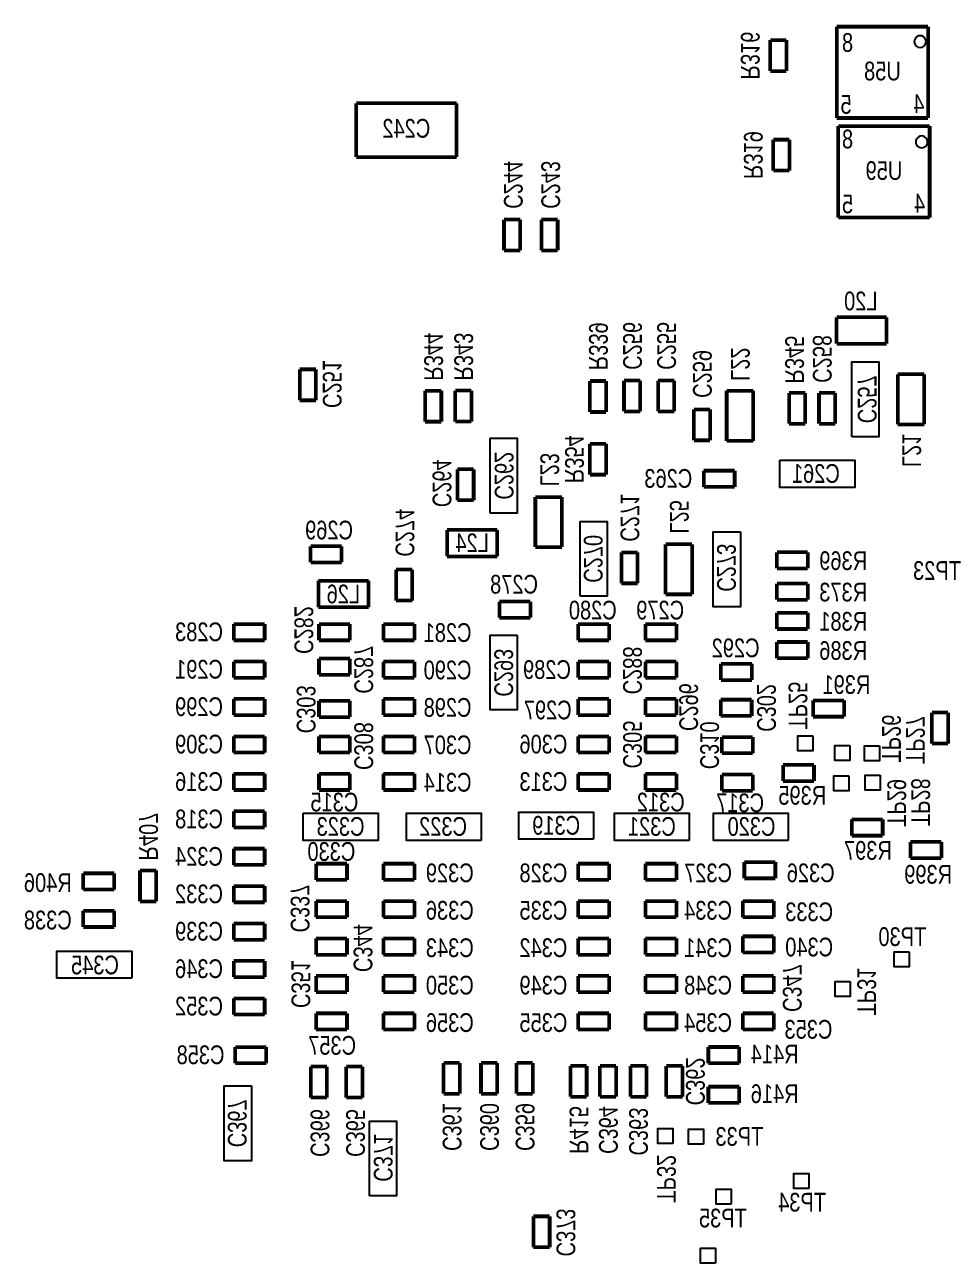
# Model space of a CAD drawing. Extents: x -186 to 234, y -83 to 214.
# Drawn here: x -14.73 to 16.74, y 30.53 to 72.56 of the extents above; entities that cross this region are included whole.
import ezdxf
from ezdxf.enums import TextEntityAlignment as Align

# ---------------------------------------------------------------- set-up
doc = ezdxf.new("R2010")
doc.units = 0
doc.layers.add('PG_ASSEMBLY_BOTTOM', color=12, linetype='CONTINUOUS')
doc.layers.add('RD_ASSEMBLY_BOTTOM', color=142, linetype='CONTINUOUS')

msp = doc.modelspace()

# ---------------------------------------------------------------- linework, layer by layer
at = {"layer": 'PG_ASSEMBLY_BOTTOM', "const_width": 0.127}
for points in [[(12.820193, 69.392292), (12.820193, 72.492108)], [(12.820193, 72.492108), (15.919983, 72.492108)], [(15.919983, 72.492108), (15.919983, 69.392292)], [(10.562107, 70.984593), (10.562107, 72.034705)], [(10.562107, 72.034705), (11.112297, 72.034705)], [(11.112297, 72.034705), (11.112297, 70.984593)], [(11.112297, 70.984593), (10.562107, 70.984593)], [(-3.485413, 69.892697), (-0.081813, 69.892697)], [(-3.485413, 68.063897), (-3.485413, 69.892697)], [(-0.081813, 69.892697), (-0.081813, 68.063897)], [(15.919983, 69.392292), (12.820193, 69.392292)], [(12.870993, 66.015895), (12.870993, 69.115711)], [(12.870993, 69.115711), (15.970783, 69.115711)], [(15.970783, 69.115711), (15.970783, 66.015895)], [(10.663707, 67.608196), (10.663707, 68.658207)], [(10.663707, 68.658207), (11.213897, 68.658207)], [(11.213897, 68.658207), (11.213897, 67.608196)], [(-0.081813, 68.063897), (-3.485413, 68.063897)], [(11.213897, 67.608196), (10.663707, 67.608196)], [(1.530401, 64.897305), (1.530401, 65.94729)], [(1.530401, 65.94729), (2.080285, 65.94729)], [(2.080285, 65.94729), (2.080285, 64.897305)], [(2.800401, 64.897305), (2.800401, 65.94729)], [(2.800401, 65.94729), (3.350285, 65.94729)], [(3.350285, 65.94729), (3.350285, 64.897305)], [(15.970783, 66.015895), (12.870993, 66.015895)], [(2.080285, 64.897305), (1.530401, 64.897305)], [(3.350285, 64.897305), (2.800401, 64.897305)], [(12.811303, 61.731703), (12.811303, 62.631803)], [(12.811303, 62.631803), (14.511604, 62.631803)], [(14.511604, 62.631803), (14.511604, 61.731703)], [(14.511604, 61.731703), (12.811303, 61.731703)], [(-5.401005, 59.81319), (-5.401005, 60.863201)], [(-5.401005, 60.863201), (-4.850892, 60.863201)], [(-4.850892, 60.863201), (-4.850892, 59.81319)], [(4.445, 59.417712), (4.445, 60.467697)], [(4.445, 60.467697), (4.995189, 60.467697)], [(4.995189, 60.467697), (4.995189, 59.417712)], [(5.601208, 59.434197), (5.601208, 60.484309)], [(5.601208, 60.484309), (6.151397, 60.484309)], [(6.151397, 60.484309), (6.151397, 59.434197)], [(6.756908, 59.434197), (6.756908, 60.484309)], [(6.756908, 60.484309), (7.307097, 60.484309)], [(7.307097, 60.484309), (7.307097, 59.434197)], [(14.887702, 58.996301), (14.887702, 60.696297)], [(14.887702, 60.696297), (15.787903, 60.696297)], [(15.787903, 60.696297), (15.787903, 58.996301)], [(-1.147293, 59.088807), (-1.147293, 60.138793)], [(-1.147293, 60.138793), (-0.597103, 60.138793)], [(-0.597103, 60.138793), (-0.597103, 59.088807)], [(-0.127, 59.092795), (-0.127, 60.142907)], [(-0.127, 60.142907), (0.423189, 60.142907)], [(0.423189, 60.142907), (0.423189, 59.092795)], [(9.083802, 58.436307), (9.083802, 60.135999)], [(9.083802, 60.135999), (9.984003, 60.135999)], [(9.984003, 60.135999), (9.984003, 58.436307)], [(11.2014, 59.016595), (11.2014, 60.066707)], [(11.2014, 60.066707), (11.751589, 60.066707)], [(11.751589, 60.066707), (11.751589, 59.016595)], [(12.2174, 59.016595), (12.2174, 60.066707)], [(12.2174, 60.066707), (12.767589, 60.066707)], [(12.767589, 60.066707), (12.767589, 59.016595)], [(-4.850892, 59.81319), (-5.401005, 59.81319)], [(4.995189, 59.417712), (4.445, 59.417712)], [(6.151397, 59.434197), (5.601208, 59.434197)], [(7.307097, 59.434197), (6.756908, 59.434197)], [(7.971307, 58.454798), (7.971307, 59.504809)], [(7.971307, 59.504809), (8.521497, 59.504809)], [(8.521497, 59.504809), (8.521497, 58.454798)], [(-0.597103, 59.088807), (-1.147293, 59.088807)], [(0.423189, 59.092795), (-0.127, 59.092795)], [(11.751589, 59.016595), (11.2014, 59.016595)], [(12.767589, 59.016595), (12.2174, 59.016595)], [(15.787903, 58.996301), (14.887702, 58.996301)], [(8.521497, 58.454798), (7.971307, 58.454798)], [(9.984003, 58.436307), (9.083802, 58.436307)], [(4.445, 57.289395), (4.445, 58.339507)], [(4.445, 58.339507), (4.995189, 58.339507)], [(4.995189, 58.339507), (4.995189, 57.289395)], [(-0.0508, 56.423306), (-0.0508, 57.473291)], [(-0.0508, 57.473291), (0.499389, 57.473291)], [(0.499389, 57.473291), (0.499389, 56.423306)], [(4.995189, 57.289395), (4.445, 57.289395)], [(8.306791, 56.874893), (8.306791, 57.425107)], [(8.306791, 57.425107), (9.356903, 57.425107)], [(9.356903, 57.425107), (9.356903, 56.874893)], [(9.356903, 56.874893), (8.306791, 56.874893)], [(0.499389, 56.423306), (-0.0508, 56.423306)], [(2.593594, 54.830701), (2.593594, 56.530697)], [(2.593594, 56.530697), (3.493795, 56.530697)], [(3.493795, 56.530697), (3.493795, 54.830701)], [(-0.401498, 54.515512), (-0.401498, 55.415688)], [(-0.401498, 55.415688), (1.298702, 55.415688)], [(1.298702, 55.415688), (1.298702, 54.515512)], [(-5.032197, 54.310509), (-5.032197, 54.860698)], [(-5.032197, 54.860698), (-3.982212, 54.860698)], [(-3.982212, 54.860698), (-3.982212, 54.310509)], [(3.493795, 54.830701), (2.593594, 54.830701)], [(5.512308, 53.602407), (5.512308, 54.652393)], [(5.512308, 54.652393), (6.062497, 54.652393)], [(6.062497, 54.652393), (6.062497, 53.602407)], [(7.013194, 53.230501), (7.013194, 54.930497)], [(7.013194, 54.930497), (7.913395, 54.930497)], [(7.913395, 54.930497), (7.913395, 53.230501)], [(10.786897, 54.660495), (11.836908, 54.660495)], [(10.786897, 54.110407), (10.786897, 54.660495)], [(11.836908, 54.660495), (11.836908, 54.110407)], [(-3.982212, 54.310509), (-5.032197, 54.310509)], [(1.298702, 54.515512), (-0.401498, 54.515512)], [(-2.133092, 53.020697), (-2.133092, 54.070809)], [(-2.133092, 54.070809), (-1.582903, 54.070809)], [(-1.582903, 54.070809), (-1.582903, 53.020697)], [(11.836908, 54.110407), (10.786897, 54.110407)], [(-4.765497, 52.790903), (-4.765497, 53.691003)], [(-4.765497, 53.691003), (-3.065196, 53.691003)], [(-3.065196, 53.691003), (-3.065196, 52.790903)], [(6.062497, 53.602407), (5.512308, 53.602407)], [(10.786897, 53.593695), (11.836908, 53.593695)], [(10.786897, 53.043607), (10.786897, 53.593695)], [(11.836908, 53.593695), (11.836908, 53.043607)], [(-1.582903, 53.020697), (-2.133092, 53.020697)], [(1.375689, 52.984095), (2.4257, 52.984095)], [(1.375689, 52.434007), (1.375689, 52.984095)], [(2.4257, 52.984095), (2.4257, 52.434007)], [(7.913395, 53.230501), (7.013194, 53.230501)], [(11.836908, 53.043607), (10.786897, 53.043607)], [(-3.065196, 52.790903), (-4.765497, 52.790903)], [(10.786897, 52.603095), (11.836908, 52.603095)], [(10.786897, 52.053007), (10.786897, 52.603095)], [(11.836908, 52.603095), (11.836908, 52.053007)], [(-7.640803, 52.220597), (-6.590792, 52.220597)], [(-7.640803, 51.670509), (-7.640803, 52.220597)], [(-6.590792, 52.220597), (-6.590792, 51.670509)], [(-4.747717, 52.220597), (-3.697707, 52.220597)], [(-4.747717, 51.670509), (-4.747717, 52.220597)], [(-3.697707, 52.220597), (-3.697707, 51.670509)], [(-2.560803, 51.670509), (-2.560803, 52.220597)], [(-2.560803, 52.220597), (-1.510792, 52.220597)], [(-1.510792, 52.220597), (-1.510792, 51.670509)], [(2.4257, 52.434007), (1.375689, 52.434007)], [(4.043197, 52.220597), (5.093208, 52.220597)], [(4.043197, 51.670509), (4.043197, 52.220597)], [(5.093208, 52.220597), (5.093208, 51.670509)], [(6.329197, 51.670509), (6.329197, 52.220597)], [(6.329197, 52.220597), (7.379208, 52.220597)], [(7.379208, 52.220597), (7.379208, 51.670509)], [(11.836908, 52.053007), (10.786897, 52.053007)], [(-6.590792, 51.670509), (-7.640803, 51.670509)], [(-3.697707, 51.670509), (-4.747717, 51.670509)], [(-1.510792, 51.670509), (-2.560803, 51.670509)], [(5.093208, 51.670509), (4.043197, 51.670509)], [(7.379208, 51.670509), (6.329197, 51.670509)], [(10.786897, 51.612495), (11.836908, 51.612495)], [(10.786897, 51.062407), (10.786897, 51.612495)], [(11.836908, 51.612495), (11.836908, 51.062407)], [(-7.640803, 50.950597), (-6.590792, 50.950597)], [(-7.640803, 50.400509), (-7.640803, 50.950597)], [(-6.590792, 50.950597), (-6.590792, 50.400509)], [(-4.747717, 51.052197), (-3.697707, 51.052197)], [(-4.747717, 50.502109), (-4.747717, 51.052197)], [(-3.697707, 51.052197), (-3.697707, 50.502109)], [(-2.560803, 50.400509), (-2.560803, 50.950597)], [(-2.560803, 50.950597), (-1.510792, 50.950597)], [(-1.510792, 50.950597), (-1.510792, 50.400509)], [(4.043197, 50.950597), (5.093208, 50.950597)], [(4.043197, 50.400509), (4.043197, 50.950597)], [(5.093208, 50.950597), (5.093208, 50.400509)], [(6.329197, 50.400509), (6.329197, 50.950597)], [(6.329197, 50.950597), (7.379208, 50.950597)], [(7.379208, 50.950597), (7.379208, 50.400509)], [(8.889797, 50.321997), (8.889797, 50.871907)], [(8.889797, 50.871907), (9.939807, 50.871907)], [(9.939807, 50.871907), (9.939807, 50.321997)], [(11.836908, 51.062407), (10.786897, 51.062407)], [(-6.590792, 50.400509), (-7.640803, 50.400509)], [(-3.697707, 50.502109), (-4.747717, 50.502109)], [(-1.510792, 50.400509), (-2.560803, 50.400509)], [(5.093208, 50.400509), (4.043197, 50.400509)], [(7.379208, 50.400509), (6.329197, 50.400509)], [(9.939807, 50.321997), (8.889797, 50.321997)], [(-7.640803, 49.680597), (-6.590792, 49.680597)], [(-7.640803, 49.130509), (-7.640803, 49.680597)], [(-6.590792, 49.680597), (-6.590792, 49.130509)], [(-4.747717, 49.616589), (-3.697707, 49.616589)], [(-4.747717, 49.066399), (-4.747717, 49.616589)], [(-3.697707, 49.616589), (-3.697707, 49.066399)], [(-2.560803, 49.130509), (-2.560803, 49.680597)], [(-2.560803, 49.680597), (-1.510792, 49.680597)], [(-1.510792, 49.680597), (-1.510792, 49.130509)], [(4.043197, 49.680597), (5.093208, 49.680597)], [(4.043197, 49.130509), (4.043197, 49.680597)], [(5.093208, 49.680597), (5.093208, 49.130509)], [(6.329197, 49.130509), (6.329197, 49.680597)], [(6.329197, 49.680597), (7.379208, 49.680597)], [(7.379208, 49.680597), (7.379208, 49.130509)], [(8.883193, 49.105109), (8.883193, 49.655197)], [(8.883193, 49.655197), (9.933203, 49.655197)], [(9.933203, 49.655197), (9.933203, 49.105109)], [(12.018797, 49.629797), (13.068808, 49.629797)], [(12.018797, 49.079709), (12.018797, 49.629797)], [(13.068808, 49.629797), (13.068808, 49.079709)], [(-6.590792, 49.130509), (-7.640803, 49.130509)], [(-1.510792, 49.130509), (-2.560803, 49.130509)], [(5.093208, 49.130509), (4.043197, 49.130509)], [(7.379208, 49.130509), (6.329197, 49.130509)], [(9.933203, 49.105109), (8.883193, 49.105109)], [(16.048507, 48.167011), (16.048507, 49.216793)], [(16.048507, 49.216793), (16.598697, 49.216793)], [(16.598697, 49.216793), (16.598697, 48.167011)], [(-3.697707, 49.066399), (-4.747717, 49.066399)], [(13.068808, 49.079709), (12.018797, 49.079709)], [(-7.640803, 48.410597), (-6.590792, 48.410597)], [(-7.640803, 47.860509), (-7.640803, 48.410597)], [(-6.590792, 48.410597), (-6.590792, 47.860509)], [(-4.747717, 48.410597), (-3.697707, 48.410597)], [(-4.747717, 47.860509), (-4.747717, 48.410597)], [(-3.697707, 48.410597), (-3.697707, 47.860509)], [(-2.560803, 47.860509), (-2.560803, 48.410597)], [(-2.560803, 48.410597), (-1.510792, 48.410597)], [(-1.510792, 48.410597), (-1.510792, 47.860509)], [(4.043197, 48.410597), (5.093208, 48.410597)], [(4.043197, 47.860509), (4.043197, 48.410597)], [(5.093208, 48.410597), (5.093208, 47.860509)], [(6.329197, 47.860509), (6.329197, 48.410597)], [(6.329197, 48.410597), (7.379208, 48.410597)], [(7.379208, 48.410597), (7.379208, 47.860509)], [(8.920785, 47.836811), (8.920785, 48.386695)], [(8.920785, 48.386695), (9.970795, 48.386695)], [(9.970795, 48.386695), (9.970795, 47.836811)], [(-6.590792, 47.860509), (-7.640803, 47.860509)], [(-3.697707, 47.860509), (-4.747717, 47.860509)], [(-1.510792, 47.860509), (-2.560803, 47.860509)], [(5.093208, 47.860509), (4.043197, 47.860509)], [(7.379208, 47.860509), (6.329197, 47.860509)], [(16.598697, 48.167011), (16.048507, 48.167011)], [(9.970795, 47.836811), (8.920785, 47.836811)], [(10.997997, 46.892693), (10.997997, 47.442907)], [(10.997997, 47.442907), (12.048007, 47.442907)], [(12.048007, 47.442907), (12.048007, 46.892693)], [(-7.640803, 47.140597), (-6.590792, 47.140597)], [(-7.640803, 46.590509), (-7.640803, 47.140597)], [(-6.590792, 47.140597), (-6.590792, 46.590509)], [(-4.747717, 47.140597), (-3.697707, 47.140597)], [(-4.747717, 46.590509), (-4.747717, 47.140597)], [(-3.697707, 47.140597), (-3.697707, 46.590509)], [(-2.560803, 46.590509), (-2.560803, 47.140597)], [(-2.560803, 47.140597), (-1.510792, 47.140597)], [(-1.510792, 47.140597), (-1.510792, 46.590509)], [(4.043197, 47.140597), (5.093208, 47.140597)], [(4.043197, 46.590509), (4.043197, 47.140597)], [(5.093208, 47.140597), (5.093208, 46.590509)], [(6.329197, 46.590509), (6.329197, 47.140597)], [(6.329197, 47.140597), (7.379208, 47.140597)], [(7.379208, 47.140597), (7.379208, 46.590509)], [(8.920785, 46.566811), (8.920785, 47.116695)], [(8.920785, 47.116695), (9.970795, 47.116695)], [(9.970795, 47.116695), (9.970795, 46.566811)], [(-6.590792, 46.590509), (-7.640803, 46.590509)], [(-3.697707, 46.590509), (-4.747717, 46.590509)], [(-1.510792, 46.590509), (-2.560803, 46.590509)], [(5.093208, 46.590509), (4.043197, 46.590509)], [(7.379208, 46.590509), (6.329197, 46.590509)], [(12.048007, 46.892693), (10.997997, 46.892693)], [(9.970795, 46.566811), (8.920785, 46.566811)], [(-7.640803, 45.870597), (-6.590792, 45.870597)], [(-7.640803, 45.320509), (-7.640803, 45.870597)], [(-6.590792, 45.870597), (-6.590792, 45.320509)], [(-6.590792, 45.320509), (-7.640803, 45.320509)], [(13.326897, 45.591197), (14.376908, 45.591197)], [(13.326897, 45.041109), (13.326897, 45.591197)], [(14.376908, 45.591197), (14.376908, 45.041109)], [(14.376908, 45.041109), (13.326897, 45.041109)], [(-7.640803, 44.600597), (-6.590792, 44.600597)], [(-7.640803, 44.050509), (-7.640803, 44.600597)], [(-6.590792, 44.600597), (-6.590792, 44.050509)], [(15.320289, 44.830695), (16.3703, 44.830695)], [(15.320289, 44.280607), (15.320289, 44.830695)], [(16.3703, 44.830695), (16.3703, 44.280607)], [(-4.846803, 44.092597), (-3.796792, 44.092597)], [(-4.846803, 43.542509), (-4.846803, 44.092597)], [(-3.796792, 44.092597), (-3.796792, 43.542509)], [(-2.560803, 43.542509), (-2.560803, 44.092597)], [(-2.560803, 44.092597), (-1.510792, 44.092597)], [(-1.510792, 44.092597), (-1.510792, 43.542509)], [(4.043197, 44.092597), (5.093208, 44.092597)], [(4.043197, 43.542509), (4.043197, 44.092597)], [(5.093208, 44.092597), (5.093208, 43.542509)], [(6.329197, 43.542509), (6.329197, 44.092597)], [(6.329197, 44.092597), (7.379208, 44.092597)], [(7.379208, 44.092597), (7.379208, 43.542509)], [(9.684487, 43.594503), (9.684487, 44.144413)], [(9.684487, 44.144413), (10.734599, 44.144413)], [(10.734599, 44.144413), (10.734599, 43.594503)], [(16.3703, 44.280607), (15.320289, 44.280607)], [(-12.746203, 43.212309), (-12.746203, 43.762397)], [(-12.746203, 43.762397), (-11.696192, 43.762397)], [(-11.696192, 43.762397), (-11.696192, 43.212309)], [(-10.819892, 42.809897), (-10.819892, 43.860009)], [(-10.819892, 43.860009), (-10.269703, 43.860009)], [(-10.269703, 43.860009), (-10.269703, 42.809897)], [(-6.590792, 44.050509), (-7.640803, 44.050509)], [(-7.640803, 43.330597), (-6.590792, 43.330597)], [(-7.640803, 42.780509), (-7.640803, 43.330597)], [(-6.590792, 43.330597), (-6.590792, 42.780509)], [(-3.796792, 43.542509), (-4.846803, 43.542509)], [(-1.510792, 43.542509), (-2.560803, 43.542509)], [(5.093208, 43.542509), (4.043197, 43.542509)], [(7.379208, 43.542509), (6.329197, 43.542509)], [(10.734599, 43.594503), (9.684487, 43.594503)], [(-11.696192, 43.212309), (-12.746203, 43.212309)], [(-10.269703, 42.809897), (-10.819892, 42.809897)], [(-4.846803, 42.822597), (-3.796792, 42.822597)], [(-4.846803, 42.272509), (-4.846803, 42.822597)], [(-3.796792, 42.822597), (-3.796792, 42.272509)], [(-2.560803, 42.272509), (-2.560803, 42.822597)], [(-2.560803, 42.822597), (-1.510792, 42.822597)], [(-1.510792, 42.822597), (-1.510792, 42.272509)], [(4.043197, 42.822597), (5.093208, 42.822597)], [(4.043197, 42.272509), (4.043197, 42.822597)], [(5.093208, 42.822597), (5.093208, 42.272509)], [(6.329197, 42.272509), (6.329197, 42.822597)], [(6.329197, 42.822597), (7.379208, 42.822597)], [(7.379208, 42.822597), (7.379208, 42.272509)], [(9.632493, 42.272509), (9.632493, 42.822597)], [(9.632493, 42.822597), (10.682503, 42.822597)], [(10.682503, 42.822597), (10.682503, 42.272509)], [(-12.746203, 41.942309), (-12.746203, 42.492397)], [(-12.746203, 42.492397), (-11.696192, 42.492397)], [(-11.696192, 42.492397), (-11.696192, 41.942309)], [(-6.590792, 42.780509), (-7.640803, 42.780509)], [(-7.640803, 42.060597), (-6.590792, 42.060597)], [(-7.640803, 41.510509), (-7.640803, 42.060597)], [(-6.590792, 42.060597), (-6.590792, 41.510509)], [(-3.796792, 42.272509), (-4.846803, 42.272509)], [(-1.510792, 42.272509), (-2.560803, 42.272509)], [(5.093208, 42.272509), (4.043197, 42.272509)], [(7.379208, 42.272509), (6.329197, 42.272509)], [(10.682503, 42.272509), (9.632493, 42.272509)], [(-11.696192, 41.942309), (-12.746203, 41.942309)], [(-4.846803, 41.552597), (-3.796792, 41.552597)], [(-4.846803, 41.002509), (-4.846803, 41.552597)], [(-3.796792, 41.552597), (-3.796792, 41.002509)], [(-2.560803, 41.002509), (-2.560803, 41.552597)], [(-2.560803, 41.552597), (-1.510792, 41.552597)], [(-1.510792, 41.552597), (-1.510792, 41.002509)], [(4.043197, 41.552597), (5.093208, 41.552597)], [(4.043197, 41.002509), (4.043197, 41.552597)], [(5.093208, 41.552597), (5.093208, 41.002509)], [(6.329197, 41.002509), (6.329197, 41.552597)], [(6.329197, 41.552597), (7.379208, 41.552597)], [(7.379208, 41.552597), (7.379208, 41.002509)], [(9.632493, 41.076905), (9.632493, 41.62679)], [(9.632493, 41.62679), (10.682503, 41.62679)], [(10.682503, 41.62679), (10.682503, 41.076905)], [(-6.590792, 41.510509), (-7.640803, 41.510509)], [(-7.640803, 40.790597), (-6.590792, 40.790597)], [(-7.640803, 40.240509), (-7.640803, 40.790597)], [(-6.590792, 40.790597), (-6.590792, 40.240509)], [(-3.796792, 41.002509), (-4.846803, 41.002509)], [(-1.510792, 41.002509), (-2.560803, 41.002509)], [(5.093208, 41.002509), (4.043197, 41.002509)], [(7.379208, 41.002509), (6.329197, 41.002509)], [(10.682503, 41.076905), (9.632493, 41.076905)], [(-4.846803, 40.282597), (-3.796792, 40.282597)], [(-4.846803, 39.732509), (-4.846803, 40.282597)], [(-3.796792, 40.282597), (-3.796792, 39.732509)], [(-2.560803, 39.732509), (-2.560803, 40.282597)], [(-2.560803, 40.282597), (-1.510792, 40.282597)], [(-1.510792, 40.282597), (-1.510792, 39.732509)], [(4.043197, 40.282597), (5.093208, 40.282597)], [(4.043197, 39.732509), (4.043197, 40.282597)], [(5.093208, 40.282597), (5.093208, 39.732509)], [(6.329197, 39.732509), (6.329197, 40.282597)], [(6.329197, 40.282597), (7.379208, 40.282597)], [(7.379208, 40.282597), (7.379208, 39.732509)], [(9.632493, 39.732712), (9.632493, 40.282597)], [(9.632493, 40.282597), (10.682503, 40.282597)], [(10.682503, 40.282597), (10.682503, 39.732712)], [(-6.590792, 40.240509), (-7.640803, 40.240509)], [(-7.640803, 39.520597), (-6.590792, 39.520597)], [(-7.640803, 38.970509), (-7.640803, 39.520597)], [(-6.590792, 39.520597), (-6.590792, 38.970509)], [(-3.796792, 39.732509), (-4.846803, 39.732509)], [(-1.510792, 39.732509), (-2.560803, 39.732509)], [(5.093208, 39.732509), (4.043197, 39.732509)], [(7.379208, 39.732509), (6.329197, 39.732509)], [(10.682503, 39.732712), (9.632493, 39.732712)], [(-6.590792, 38.970509), (-7.640803, 38.970509)], [(-4.846803, 39.012597), (-3.796792, 39.012597)], [(-4.846803, 38.462509), (-4.846803, 39.012597)], [(-3.796792, 39.012597), (-3.796792, 38.462509)], [(-2.560803, 38.462509), (-2.560803, 39.012597)], [(-2.560803, 39.012597), (-1.510792, 39.012597)], [(-1.510792, 39.012597), (-1.510792, 38.462509)], [(4.043197, 39.012597), (5.093208, 39.012597)], [(4.043197, 38.462509), (4.043197, 39.012597)], [(5.093208, 39.012597), (5.093208, 38.462509)], [(6.329197, 38.462509), (6.329197, 39.012597)], [(6.329197, 39.012597), (7.379208, 39.012597)], [(7.379208, 39.012597), (7.379208, 38.462509)], [(9.632493, 38.462509), (9.632493, 39.012597)], [(9.632493, 39.012597), (10.682503, 39.012597)], [(10.682503, 39.012597), (10.682503, 38.462509)], [(-3.796792, 38.462509), (-4.846803, 38.462509)], [(-1.510792, 38.462509), (-2.560803, 38.462509)], [(5.093208, 38.462509), (4.043197, 38.462509)], [(7.379208, 38.462509), (6.329197, 38.462509)], [(10.682503, 38.462509), (9.632493, 38.462509)], [(-7.590003, 37.319509), (-7.590003, 37.869597)], [(-7.590003, 37.869597), (-6.539992, 37.869597)], [(-6.539992, 37.869597), (-6.539992, 37.319509)], [(8.462289, 37.321007), (8.462289, 37.871095)], [(8.462289, 37.871095), (9.5123, 37.871095)], [(9.5123, 37.871095), (9.5123, 37.321007)], [(-6.539992, 37.319509), (-7.590003, 37.319509)], [(-5.028692, 36.155097), (-5.028692, 37.205209)], [(-5.028692, 37.205209), (-4.478503, 37.205209)], [(-4.478503, 37.205209), (-4.478503, 36.155097)], [(-3.822192, 36.155097), (-3.822192, 37.205209)], [(-3.822192, 37.205209), (-3.272003, 37.205209)], [(-3.272003, 37.205209), (-3.272003, 36.155097)], [(-0.520192, 36.282097), (-0.520192, 37.332209)], [(-0.520192, 37.332209), (0.029997, 37.332209)], [(0.029997, 37.332209), (0.029997, 36.282097)], [(0.749808, 36.282097), (0.749808, 37.332209)], [(0.749808, 37.332209), (1.299997, 37.332209)], [(1.299997, 37.332209), (1.299997, 36.282097)], [(1.956308, 36.282097), (1.956308, 37.332209)], [(1.956308, 37.332209), (2.506497, 37.332209)], [(2.506497, 37.332209), (2.506497, 36.282097)], [(3.785108, 36.180497), (3.785108, 37.230609)], [(3.785108, 37.230609), (4.335297, 37.230609)], [(4.335297, 37.230609), (4.335297, 36.180497)], [(4.782795, 36.180497), (4.782795, 37.230609)], [(4.782795, 37.230609), (5.332806, 37.230609)], [(5.332806, 37.230609), (5.332806, 36.180497)], [(5.817108, 36.180497), (5.817108, 37.230609)], [(5.817108, 37.230609), (6.367297, 37.230609)], [(6.367297, 37.230609), (6.367297, 36.180497)], [(7.0358, 36.180497), (7.0358, 37.230609)], [(7.0358, 37.230609), (7.585989, 37.230609)], [(7.585989, 37.230609), (7.585989, 36.180497)], [(9.5123, 37.321007), (8.462289, 37.321007)], [(8.462289, 35.974807), (8.462289, 36.524895)], [(8.462289, 36.524895), (9.5123, 36.524895)], [(9.5123, 36.524895), (9.5123, 35.974807)], [(-4.478503, 36.155097), (-5.028692, 36.155097)], [(-3.272003, 36.155097), (-3.822192, 36.155097)], [(0.029997, 36.282097), (-0.520192, 36.282097)], [(1.299997, 36.282097), (0.749808, 36.282097)], [(2.506497, 36.282097), (1.956308, 36.282097)], [(4.335297, 36.180497), (3.785108, 36.180497)], [(5.332806, 36.180497), (4.782795, 36.180497)], [(6.367297, 36.180497), (5.817108, 36.180497)], [(7.585989, 36.180497), (7.0358, 36.180497)], [(9.5123, 35.974807), (8.462289, 35.974807)], [(2.527808, 31.075097), (2.527808, 32.125209)], [(2.527808, 32.125209), (3.077997, 32.125209)], [(3.077997, 32.125209), (3.077997, 31.075097)], [(3.077997, 31.075097), (2.527808, 31.075097)]]:
    msp.add_lwpolyline(points, dxfattribs=at)
at = {"layer": 'PG_ASSEMBLY_BOTTOM'}
for points in [[(15.8512, 71.98299, 1), (15.447351, 71.98301, 1)], [(15.902, 68.581168, 1), (15.498151, 68.581188, 1)]]:
    msp.add_lwpolyline(points, format="xyb", close=True, dxfattribs=at)
for points in [[(13.327888, 58.576489), (13.327888, 61.116489), (14.247901, 61.116489), (14.247901, 58.576489)], [(1.059688, 55.985689), (1.059688, 58.525689), (1.979701, 58.525689), (1.979701, 55.985689)], [(10.89279, 57.777609), (13.43279, 57.777609), (13.43279, 56.857595), (10.89279, 56.857595)], [(4.108196, 53.164689), (4.108196, 55.704689), (5.028184, 55.704689), (5.028184, 53.164689)], [(9.549384, 55.350689), (9.549384, 52.810689), (8.629371, 52.810689), (8.629371, 55.350689)], [(1.979701, 51.845489), (1.979701, 49.305489), (1.059713, 49.305489), (1.059713, 51.845489)], [(12.01039, 48.427589), (12.01039, 47.919589), (11.50239, 47.919589), (11.50239, 48.427589)], [(13.26769, 48.097389), (13.26769, 47.589389), (12.75969, 47.589389), (12.75969, 48.097389)], [(14.27099, 48.084689), (14.27099, 47.576689), (13.76299, 47.576689), (13.76299, 48.084689)], [(13.224789, 47.0662), (13.224789, 46.5582), (12.716789, 46.5582), (12.716789, 47.0662)], [(14.29639, 47.094089), (14.29639, 46.586089), (13.78839, 46.586089), (13.78839, 47.094089)], [(4.570806, 44.919595), (2.030806, 44.919595), (2.030806, 45.839482), (4.570806, 45.839482)], [(-5.284394, 45.801509), (-2.744394, 45.801509), (-2.744394, 44.881622), (-5.284394, 44.881622)], [(0.75819, 44.881495), (-1.78181, 44.881495), (-1.78181, 45.801509), (0.75819, 45.801509)], [(7.816901, 44.881495), (5.276901, 44.881495), (5.276901, 45.801483), (7.816901, 45.801483)], [(11.17219, 44.881495), (8.63219, 44.881495), (8.63219, 45.801509), (11.17219, 45.801509)], [(-11.10361, 40.207895), (-13.64361, 40.207895), (-13.64361, 41.127909), (-11.10361, 41.127909)], [(15.27429, 41.095397), (15.27429, 40.587397), (14.76629, 40.587397), (14.76629, 41.095397)], [(13.274294, 40.095399), (13.274294, 39.587399), (12.766294, 39.587399), (12.766294, 40.095399)], [(-7.041617, 36.5506), (-7.041617, 34.0106), (-7.96163, 34.0106), (-7.96163, 36.5506)], [(-3.034005, 32.8168), (-3.034005, 35.3568), (-2.114017, 35.3568), (-2.114017, 32.8168)], [(7.255789, 34.5948), (6.747789, 34.5948), (6.747789, 35.1028), (7.255789, 35.1028)], [(8.297189, 34.5694), (7.789189, 34.5694), (7.789189, 35.0774), (8.297189, 35.0774)], [(11.872189, 33.075397), (11.364189, 33.075397), (11.364189, 33.583397), (11.872189, 33.583397)], [(9.236989, 32.5374), (8.728989, 32.5374), (8.728989, 33.0454), (9.236989, 33.0454)], [(8.703767, 30.534102), (8.195767, 30.534102), (8.195767, 31.042102), (8.703767, 31.042102)]]:
    msp.add_lwpolyline(points, close=True, dxfattribs=at)

# ---------------------------------------------------------------- texts
at = {"layer": 'PG_ASSEMBLY_BOTTOM', "text_generation_flag": 2, "width": 0.8}
for s, p in [('8', (13.185699, 71.636611)), ('4', (15.605303, 69.561989)), ('5', (13.134899, 69.536589)), ('8', (13.185699, 68.361814)), ('4', (15.630703, 66.185593)), ('5', (13.185699, 66.160193))]:
    msp.add_text(s, height=0.635, dxfattribs=at).set_placement(p, align=Align.CENTER)
at = {"layer": 'RD_ASSEMBLY_BOTTOM', "text_generation_flag": 2, "width": 0.8}
for s, p in [('R316', (9.567189, 71.509611)), ('R319', (9.668789, 68.133189)), ('C244', (1.526083, 67.124097)), ('C243', (2.796083, 67.124097)), ('R339', (4.415307, 61.644505)), ('C256', (5.57149, 61.660989)), ('C255', (6.72719, 61.660989)), ('R344', (-1.177011, 61.2902)), ('R343', (-0.156693, 61.294289)), ('R345', (11.070107, 61.192689)), ('C258', (12.009907, 61.218089)), ('C259', (7.941589, 60.706991)), ('L22', (9.22909, 61.038689)), ('C251', (-4.617898, 60.363608)), ('C257', (13.533882, 59.846489)), ('R354', (3.602507, 57.814489)), ('L21', (15.045131, 58.1152)), ('C262', (1.214882, 57.255689)), ('L23', (2.764307, 57.458889)), ('C264', (-0.893293, 56.999099)), ('C271', (5.48259, 55.8292)), ('L25', (7.158507, 55.858689)), ('C274', (-2.150694, 55.3212)), ('C270', (4.23799, 54.434689)), ('C273', (8.759165, 54.131489)), ('C282', (-5.579694, 52.0192)), ('C287', (-3.547694, 50.673)), ('C293', (1.202106, 50.5714)), ('C288', (5.570906, 50.6476)), ('C303', (-5.503494, 49.3268)), ('C296', (7.475906, 49.403)), ('C302', (10.117531, 49.3776)), ('TP25', (11.184331, 49.4538)), ('C308', (-3.547694, 48.0822)), ('C305', (5.570906, 48.133)), ('C310', (8.187106, 48.1076)), ('TP26', (14.359331, 48.3362)), ('TP27', (15.172131, 48.2854)), ('TP29', (14.537131, 46.1518)), ('TP28', (15.349931, 46.1772)), ('R407', (-10.84961, 45.011289)), ('C337', (-5.706669, 42.5704)), ('C344', (-3.573069, 41.2242)), ('C351', (-5.681269, 40.005)), ('C347', (10.992079, 39.871904)), ('TP31', (13.518388, 39.752295)), ('C362', (7.704506, 36.703)), ('C367', (-7.840294, 35.2806)), ('C366', (-5.03301, 34.952889)), ('C365', (-3.82651, 34.952889)), ('C361', (-0.54991, 35.156089)), ('C360', (0.72009, 35.156089)), ('C359', (1.92659, 35.156089)), ('R415', (3.75539, 35.054489)), ('C364', (4.752899, 35.054489)), ('C363', (5.774106, 35.0012)), ('C371', (-2.887294, 34.1122)), ('TP32', (6.722389, 33.401)), ('C373', (3.31089, 31.574689))]:
    msp.add_text(s, height=0.635, rotation=270, dxfattribs=at).set_placement(p, align=Align.CENTER)
for s, p in [('U58', (14.370075, 70.668236)), ('C242', (-1.783613, 68.724297)), ('U59', (14.420875, 67.291864)), ('L20', (13.63599, 62.867489)), ('C261', (12.11199, 57.012789)), ('C263', (7.104685, 56.8452)), ('C269', (-4.405605, 55.093591)), ('L24', (0.448589, 54.6608)), ('R369', (13.03909, 54.055289)), ('TP23', (16.222015, 53.721127)), ('C278', (1.870989, 53.255342)), ('L26', (-3.920211, 52.925142)), ('R373', (13.03909, 52.988489)), ('C280', (4.54279, 52.377289)), ('C279', (6.82879, 52.377289)), ('R381', (13.03909, 51.997889)), ('C283', (-8.81761, 51.640689)), ('C281', (-0.38481, 51.615289)), ('C292', (9.389389, 51.096342)), ('R386', (13.03909, 51.007289)), ('C291', (-8.81761, 50.370689)), ('C290', (-0.38481, 50.345289)), ('C289', (2.988589, 50.359742)), ('R391', (13.148589, 49.851742)), ('C299', (-8.81761, 49.100689)), ('C298', (-0.38481, 49.075289)), ('C297', (3.013989, 48.988142)), ('C309', (-8.81761, 47.830689)), ('C307', (-0.38481, 47.805289)), ('C306', (2.86639, 47.830689)), ('C316', (-8.81761, 46.560689)), ('C314', (-0.38481, 46.535289)), ('C313', (2.86639, 46.560689)), ('R395', (11.649989, 46.092542)), ('C315', (-4.225011, 45.863942)), ('C312', (6.849389, 45.863942)), ('C317', (9.541789, 45.838542)), ('C318', (-8.81761, 45.290689)), ('C323', (-4.014394, 45.036765)), ('C322', (-0.53721, 45.036689)), ('C319', (3.300806, 45.074738)), ('C321', (6.546901, 45.036689)), ('C320', (9.92759, 45.036689)), ('C324', (-8.81761, 44.020689)), ('C330', (-4.326611, 44.187542)), ('R397', (13.87729, 44.223889)), ('R406', (-13.94841, 43.131689)), ('C329', (-0.30861, 43.461889)), ('C328', (2.86639, 43.461889)), ('C327', (8.45439, 43.461889)), ('C326', (11.936806, 43.46321)), ('R399', (15.921507, 43.412689)), ('C332', (-8.81761, 42.750689)), ('C338', (-13.94841, 41.861689)), ('C336', (-0.30861, 42.191889)), ('C335', (2.86639, 42.191889)), ('C334', (8.45439, 42.191889)), ('C333', (11.884685, 42.141089)), ('C339', (-8.81761, 41.480689)), ('TP30', (15.04569, 41.298597)), ('C343', (-0.30861, 40.921889)), ('C342', (2.86639, 40.921889)), ('C341', (8.45439, 40.921889)), ('C340', (11.884685, 40.945587)), ('C345', (-12.34821, 40.337689)), ('C346', (-8.81761, 40.210689)), ('C350', (-0.30861, 39.651889)), ('C349', (2.86639, 39.651889)), ('C348', (8.45439, 39.651889)), ('C352', (-8.81761, 38.940689)), ('C356', (-0.30861, 38.381889)), ('C355', (2.86639, 38.381889)), ('C354', (8.45439, 38.381889)), ('C353', (11.859285, 38.153289)), ('C357', (-4.301211, 37.608942)), ('C358', (-8.76681, 37.289689)), ('R414', (10.714507, 37.316689)), ('R416', (10.714507, 35.970489)), ('TP33', (9.516389, 34.5186)), ('TP34', (11.643589, 32.287997)), ('TP35', (8.957589, 31.75))]:
    msp.add_text(s, height=0.635, dxfattribs=at).set_placement(p, align=Align.CENTER)

doc.saveas('drawing.dxf')
